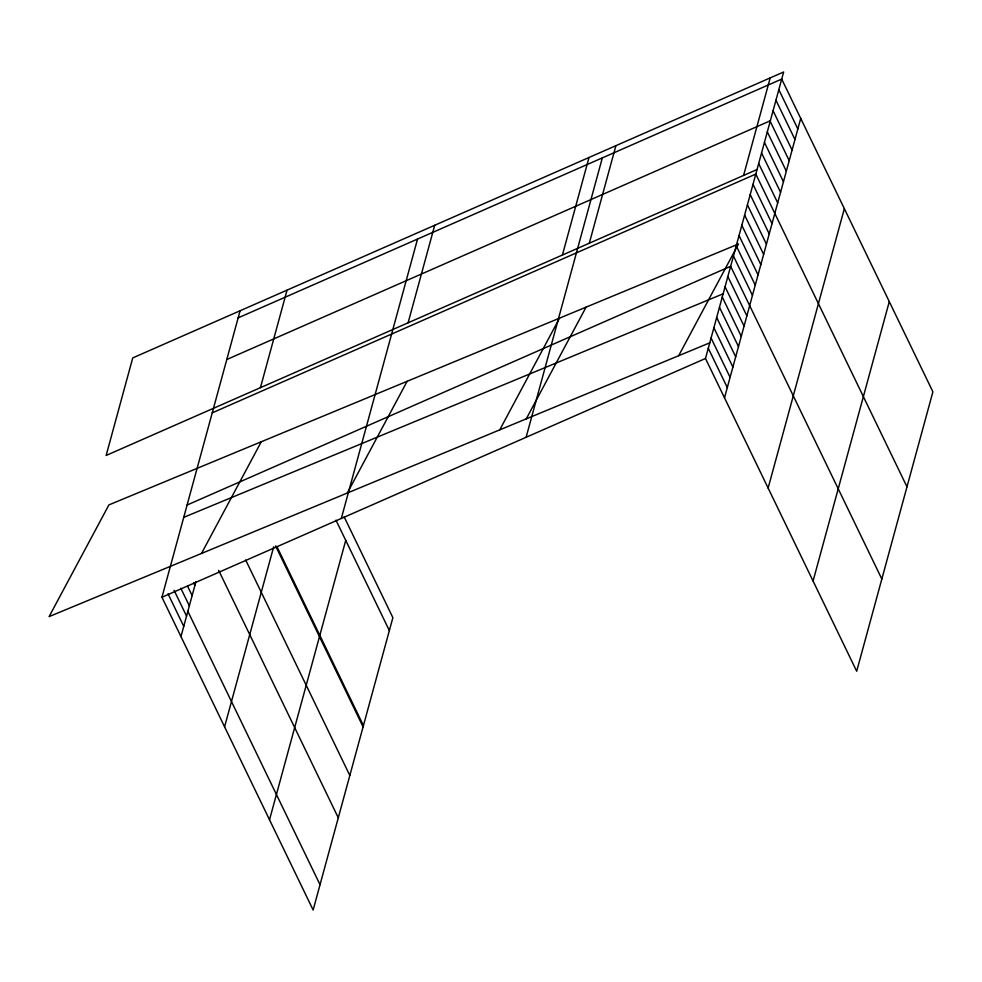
<?xml version="1.0" encoding="UTF-8"?>
<svg xmlns="http://www.w3.org/2000/svg" width="982" height="982" viewBox="0 0 982 982"><rect width="100%" height="100%" fill="white"/><g stroke="black" fill="none" stroke-linecap="round" stroke-linejoin="round"><path stroke-width="1.47" d="M344.142 516.851L392.874 617.653L313.135 910.007L161.944 597.252L240.087 310.754M180.958 636.594L195.909 581.786M260.439 387.669L287.051 290.132M224.583 726.815L273.683 546.802M341.319 518.459L417.534 239.056M269.522 819.774L345.738 540.37M408.107 322.808L434.719 225.271M562.416 255.025L589.016 157.488M526.119 437.285L602.334 157.881M589.298 243.217L615.898 145.68M743.595 175.434L770.207 77.897M238.16 317.849L781.709 79.088L932.9 391.83L856.685 671.246L705.493 358.491L783.648 71.993L132.742 357.914L106.142 455.452L757.036 169.53M724.507 397.833L800.723 118.429M768.133 488.054L844.348 208.65M813.071 581.013L889.287 301.609M201.494 553.455L261.298 441.74M347.333 493.013L407.137 381.311M499.74 429.858L559.544 318.156M526.278 418.86L586.082 307.145M678.672 355.705L738.476 243.99L108.904 504.908L49.1 616.61L709.777 342.816M226.793 359.522L770.342 120.761M212.247 412.845L755.796 174.084L906.987 486.839M187.096 505.043L730.645 266.282L881.836 579.036M161.944 597.252L705.493 358.491M183.744 517.354L723.133 293.814M778.836 89.644L797.85 128.986M775.952 100.201L794.966 139.53M773.067 110.745L792.093 150.086M770.195 121.302L789.209 160.643M767.31 131.858L786.337 171.199M764.438 142.415L783.452 181.756M761.553 152.971L780.567 192.312M758.681 163.528L777.695 202.869M752.998 184.334L772.024 223.663M750.211 194.571L769.225 233.912M747.412 204.821L766.426 244.162M744.614 215.058L763.64 254.399M741.827 225.308L760.841 264.649M739.029 235.557L758.043 274.886M736.23 245.795L755.256 285.136M733.444 256.044L752.457 295.386M727.846 276.531L746.872 315.873M725.06 286.781L744.074 326.122M722.261 297.018L741.275 336.36M719.462 307.268L738.489 346.609M716.676 317.517L735.69 356.847M713.877 327.755L732.891 367.096M711.078 338.004L730.105 377.346M708.292 348.242L727.306 387.583M335.967 520.165L389.351 630.591M276.838 546.446L363.438 725.588M275.635 546.004L363.082 726.889M245.696 560.071L349.825 775.485M218.667 570.358L338.287 817.797M193.626 582.657L194.939 585.37M187.55 586.119L192.141 595.608M180.823 588.218L189.342 605.857M187.857 611.307L320.034 884.721M174.096 590.329L186.555 616.095M168.02 593.791L183.757 626.344"/></g></svg>
